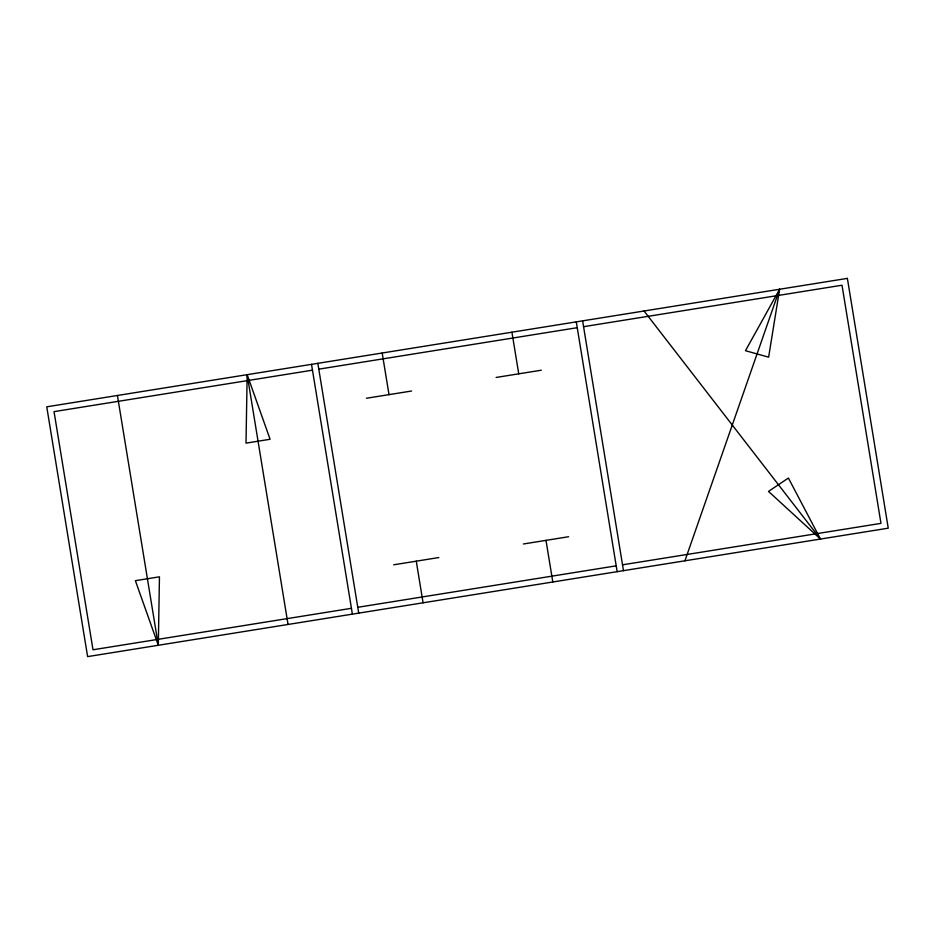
<?xml version="1.0" encoding="UTF-8"?>
<svg xmlns="http://www.w3.org/2000/svg" width="935" height="935" viewBox="0 0 935 935"><rect width="100%" height="100%" fill="white"/><g stroke="black" fill="none" stroke-linecap="round" stroke-linejoin="round"><path stroke-width="1.4" d="M158.307 645.279L159.453 576.825L135.388 580.682L158.307 645.279L117.424 395.482M247.167 374.666L246.01 443.132L270.086 439.275L247.167 374.666L288.038 624.463M779.603 289.254L768.628 357.17L745.476 350.707L779.603 289.254L684.934 560.801M312.465 370.178L54.031 411.634L92.997 649.778L351.443 608.311M318.8 369.161L577.234 327.694M583.557 326.689L842.003 285.222L880.969 523.366L622.535 564.822M366.415 398.263L411.599 391.017M496.146 377.448L541.33 370.202M393.67 564.798L438.854 557.552M523.401 543.983L568.585 536.737M357.766 607.306L616.2 565.839M820.474 539.051L768.5 491.413L788.404 478.042L820.474 539.051L644.051 310.993M582.61 320.857L623.481 570.654M576.287 321.874L617.158 571.671M511.924 332.194L518.738 373.825M545.993 540.36L552.807 581.991M382.193 353.009L389.007 394.64M416.262 561.175L423.076 602.806M317.842 363.329L358.713 613.126M311.519 364.346L352.39 614.143M847.379 278.385L46.75 406.818L87.621 656.615L888.25 528.182L847.379 278.385"/></g></svg>
